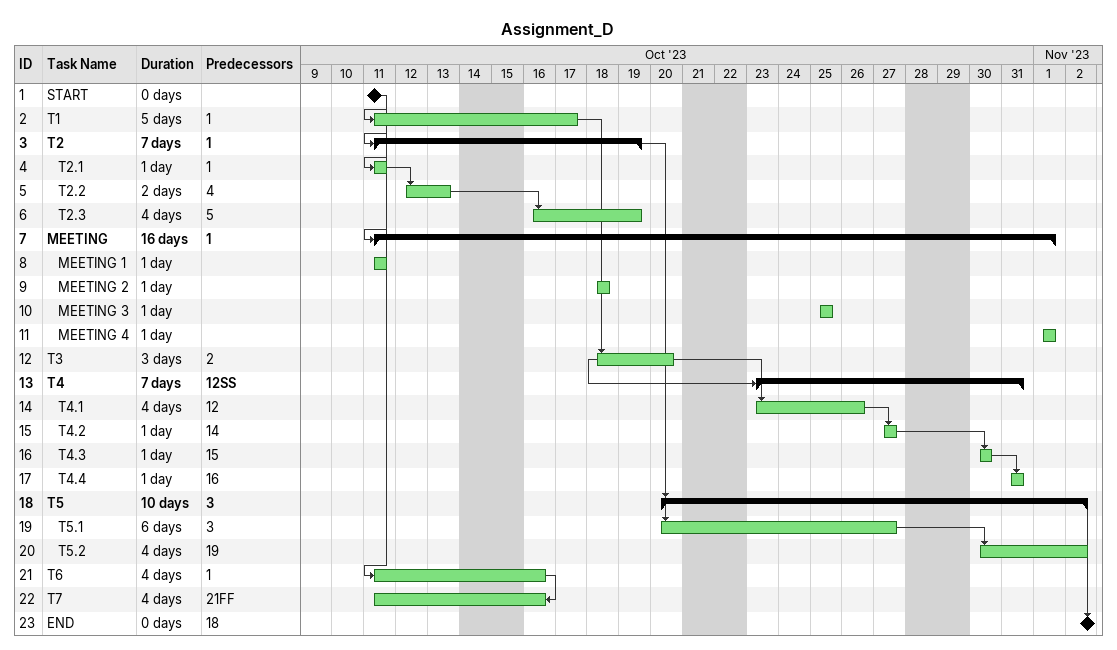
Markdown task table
Assignment_D

| ID | Level | Task | Duration | Start | Finish | Predecessors |
|---|---|---|---|---|---|---|
| 1 | 1 | START | 0d | 2023-10-11 | 2023-10-11 |  |
| 2 | 1 | T1 | 5d | 2023-10-11 | 2023-10-17 | 1 |
| 3 | 1 | **T2** | 7d | 2023-10-11 | 2023-10-19 | 1 |
| 4 | 2 | T2.1 | 1d | 2023-10-11 | 2023-10-11 | 1 |
| 5 | 2 | T2.2 | 2d | 2023-10-12 | 2023-10-13 | 4 |
| 6 | 2 | T2.3 | 4d | 2023-10-16 | 2023-10-19 | 5 |
| 7 | 1 | **MEETING** | 16d | 2023-10-11 | 2023-11-01 | 1 |
| 8 | 2 | MEETING 1 | 1d | 2023-10-11 | 2023-10-11 |  |
| 9 | 2 | MEETING 2 | 1d | 2023-10-18 | 2023-10-18 |  |
| 10 | 2 | MEETING 3 | 1d | 2023-10-25 | 2023-10-25 |  |
| 11 | 2 | MEETING 4 | 1d | 2023-11-01 | 2023-11-01 |  |
| 12 | 1 | T3 | 3d | 2023-10-18 | 2023-10-20 | 2 |
| 13 | 1 | **T4** | 7d | 2023-10-23 | 2023-10-31 | 12SS |
| 14 | 2 | T4.1 | 4d | 2023-10-23 | 2023-10-26 | 12 |
| 15 | 2 | T4.2 | 1d | 2023-10-27 | 2023-10-27 | 14 |
| 16 | 2 | T4.3 | 1d | 2023-10-30 | 2023-10-30 | 15 |
| 17 | 2 | T4.4 | 1d | 2023-10-31 | 2023-10-31 | 16 |
| 18 | 1 | **T5** | 10d | 2023-10-20 | 2023-11-02 | 3 |
| 19 | 2 | T5.1 | 6d | 2023-10-20 | 2023-10-27 | 3 |
| 20 | 2 | T5.2 | 4d | 2023-10-30 | 2023-11-02 | 19 |
| 21 | 1 | T6 | 4d | 2023-10-11 | 2023-10-16 | 1 |
| 22 | 1 | T7 | 4d | 2023-10-11 | 2023-10-16 | 21FF |
| 23 | 1 | END | 0d | 2023-11-02 | 2023-11-02 | 18 |
